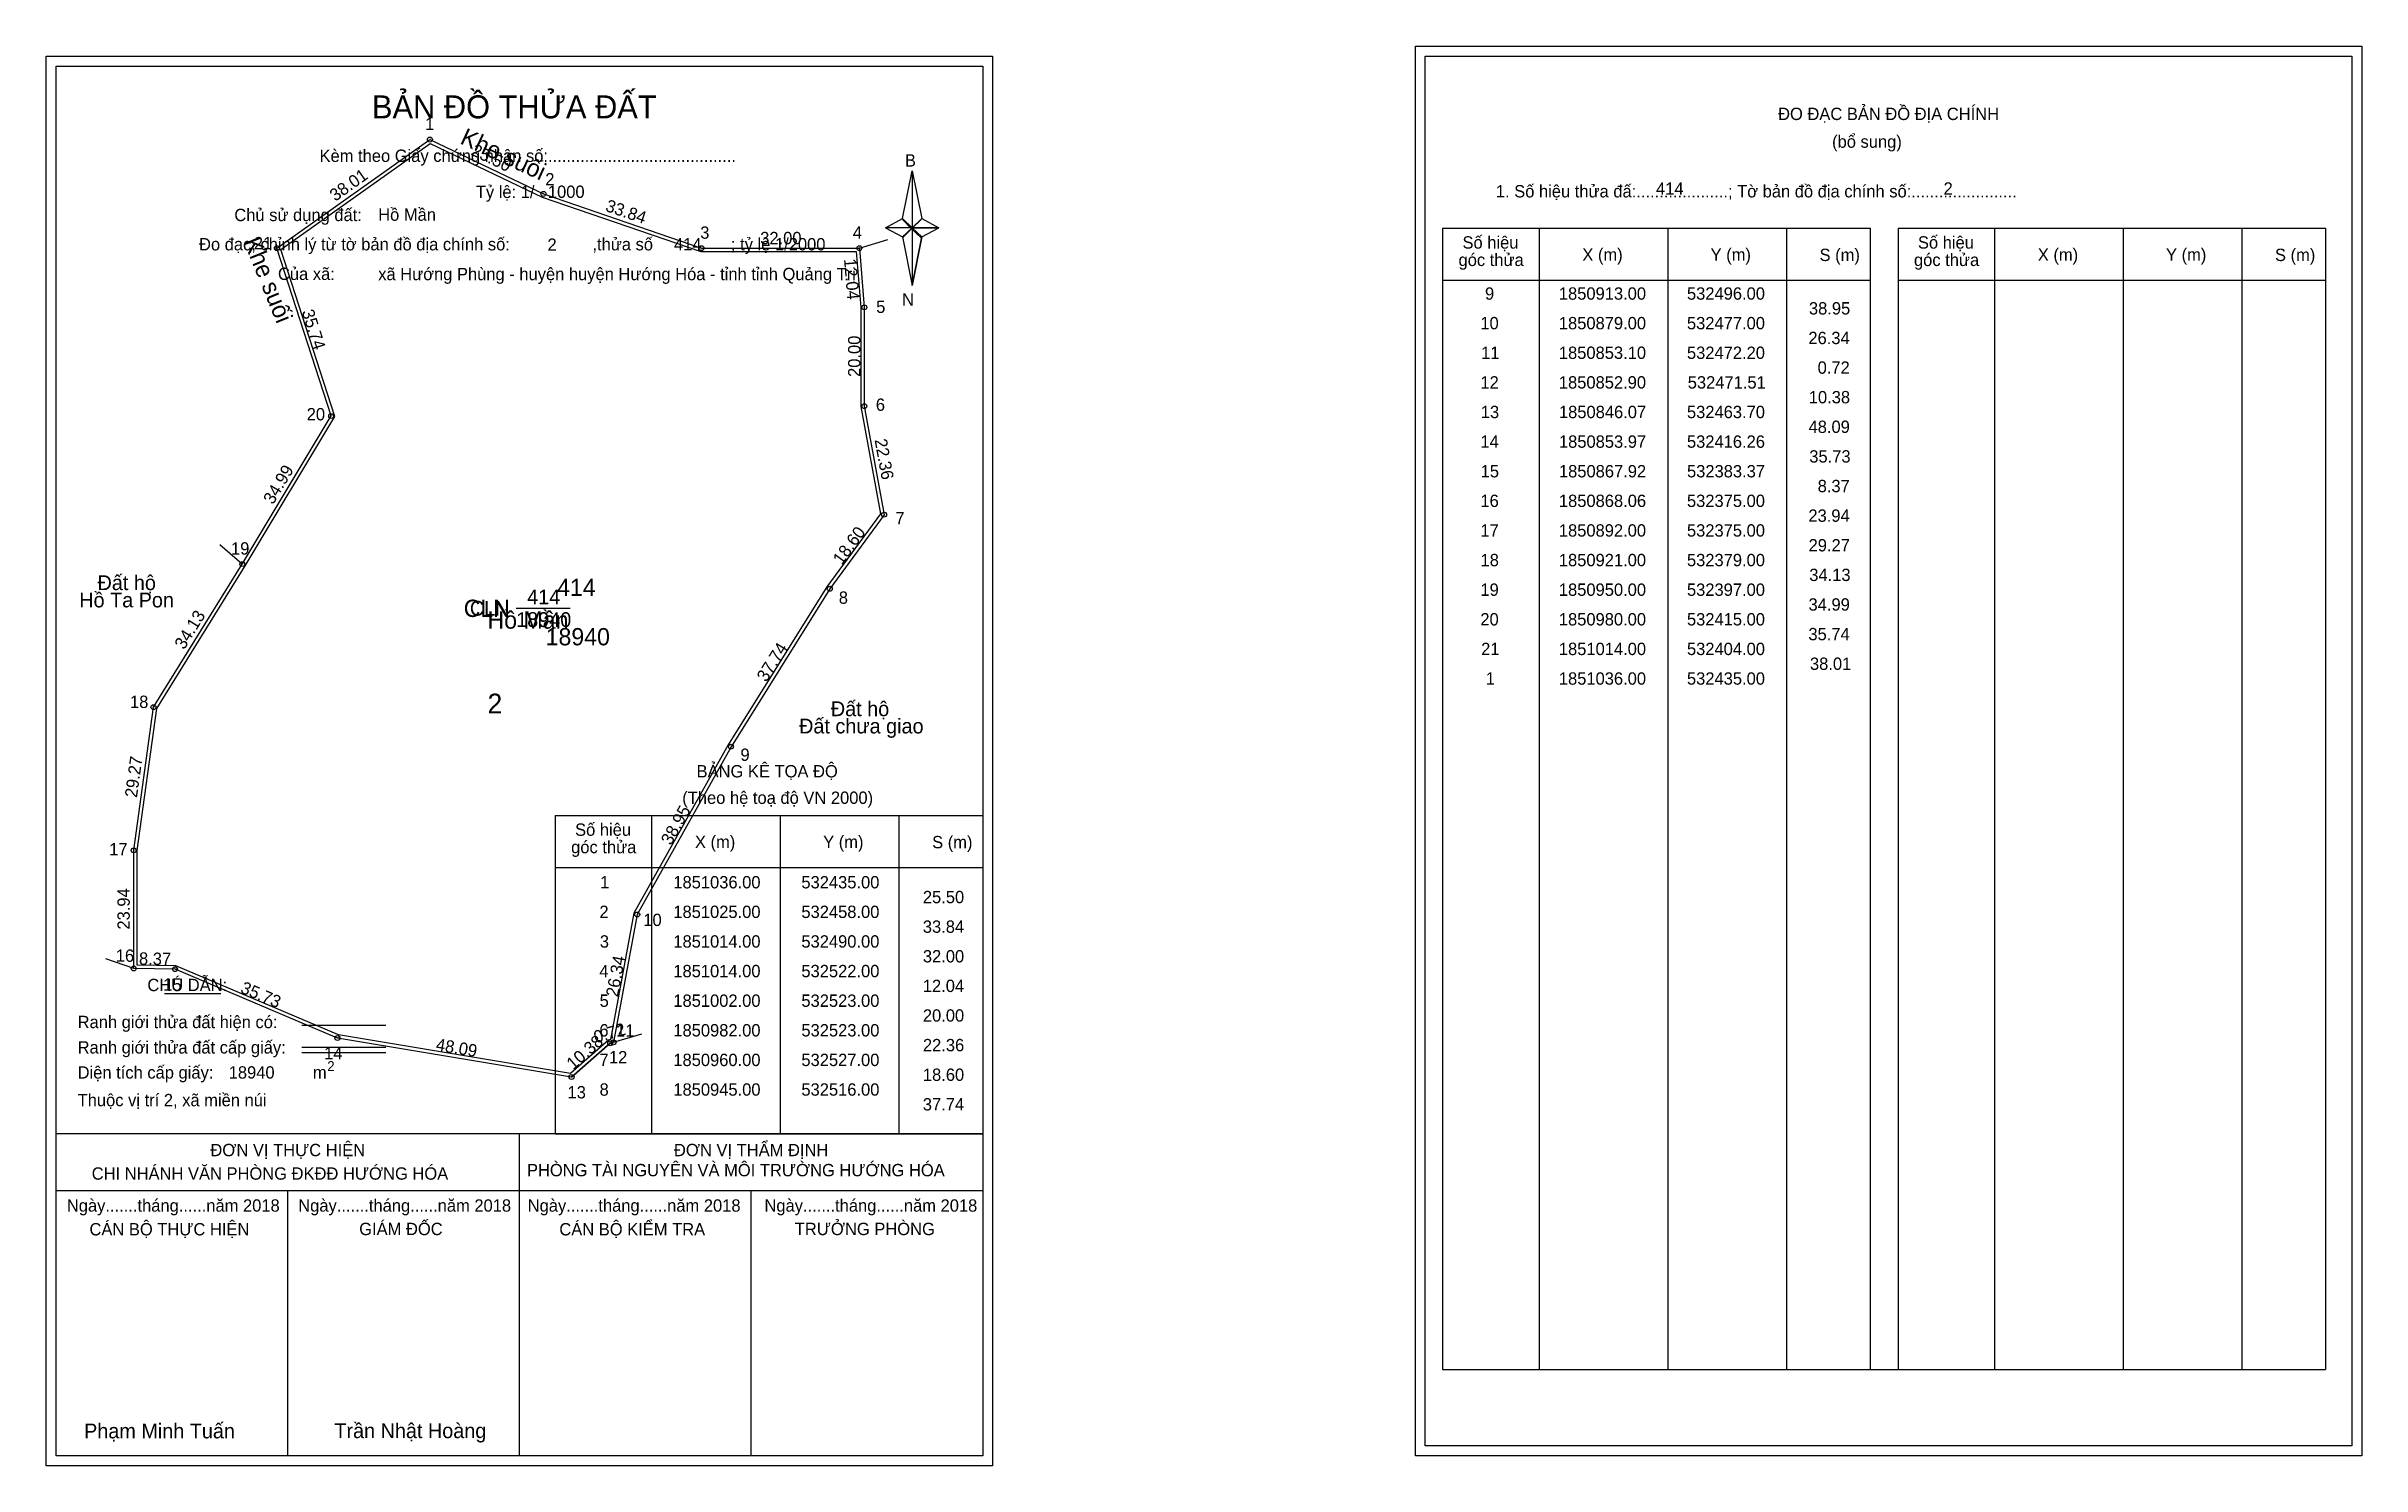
# Model space of a CAD drawing. Extents: x 532357 to 532826, y 1850767 to 1851055.
import ezdxf

# ---------------------------------------------------------------- set-up
doc = ezdxf.new("R2010")
doc.units = 0
for name, color, linetype in [('Level 1', 7, 'Continuous'), ('Level 10', 7, 'Continuous'), ('Level 11', 7, 'Continuous'), ('Level 13', 7, 'Continuous'), ('Level 2', 7, 'Continuous'), ('Level 22', 7, 'Continuous'), ('Level 27', 7, 'Continuous'), ('Level 3', 7, 'Continuous'), ('Level 36', 7, 'Continuous'), ('Level 4', 7, 'Continuous'), ('Level 49', 7, 'Continuous'), ('Level 5', 7, 'Continuous'), ('Level 53', 7, 'Continuous'), ('Level 55', 7, 'Continuous'), ('Level 6', 7, 'Continuous'), ('Level 63', 7, 'Continuous'), ('Level 7', 7, 'Continuous'), ('Level 9', 7, 'Continuous')]:
    doc.layers.add(name, color=color, linetype=linetype)

msp = doc.modelspace()

# ---------------------------------------------------------------- linework, layer by layer
at = {"layer": 'Level 1'}
for p, q in [((532359.3, 1851050.9), (532359.3, 1851050.9)), ((532636.62, 1851052.9), (532636.62, 1851052.9)), ((532530.72, 1851020.02), (532532.69, 1851029.66)), ((532532.69, 1851029.66), (532532.69, 1851018.13)), ((532532.69, 1851029.66), (532534.65, 1851020.02)), ((532527.27, 1851018.13), (532530.72, 1851020.02)), ((532530.72, 1851020.02), (532532.69, 1851018.13)), ((532532.54, 1851017.91), (532530.72, 1851019.8)), ((532532.69, 1851018.13), (532530.72, 1851016.29)), ((532534.51, 1851019.8), (532532.54, 1851017.91)), ((532532.54, 1851017.91), (532534.51, 1851019.8)), ((532534.65, 1851020.02), (532532.69, 1851018.13)), ((532532.69, 1851018.13), (532532.69, 1851006.43)), ((532532.69, 1851018.13), (532538.1, 1851018.13)), ((532532.69, 1851018.13), (532534.65, 1851016.29)), ((532534.65, 1851016.29), (532538.1, 1851018.13)), ((532640.15, 1851018.04), (532726.75, 1851018.04)), ((532659.74, 1850786.78), (532659.74, 1851018.04)), ((532685.81, 1850786.78), (532685.81, 1851018.04)), ((532709.79, 1851018.04), (532709.79, 1850786.78)), ((532726.75, 1851018.04), (532726.75, 1850786.78)), ((532732.41, 1851018.04), (532819.01, 1851018.04)), ((532752, 1850786.78), (532752, 1851018.04)), ((532778.07, 1850786.78), (532778.07, 1851018.04)), ((532802.04, 1851018.04), (532802.04, 1850786.78)), ((532819.01, 1851018.04), (532819.01, 1850786.78)), ((532532.54, 1851017.91), (532530.72, 1851016.07)), ((532530.72, 1851016.07), (532532.54, 1851017.91)), ((532530.72, 1851016.29), (532532.69, 1851006.43)), ((532534.51, 1851016.07), (532532.54, 1851017.91)), ((532534.65, 1851016.29), (532532.69, 1851006.43)), ((532640.15, 1851007.52), (532726.75, 1851007.52)), ((532732.41, 1851007.52), (532819.01, 1851007.52)), ((532460.39, 1850899.07), (532546.99, 1850899.07)), ((532479.98, 1850834.55), (532479.98, 1850899.07)), ((532506.05, 1850834.55), (532506.05, 1850899.07)), ((532530.02, 1850899.07), (532530.02, 1850834.55)), ((532460.39, 1850888.54), (532546.99, 1850888.54)), ((532381.21, 1850862.96), (532392.62, 1850862.96)), ((532409.08, 1850856.56), (532426.09, 1850856.56)), ((532409.08, 1850852.11), (532426.09, 1850852.11)), ((532409.08, 1850851.02), (532426.09, 1850851.02)), ((532466.12, 1850834.55), (532359.29, 1850834.55)), ((532546.99, 1850834.55), (532442.15, 1850834.55)), ((532453.14, 1850769.32), (532453.14, 1850834.55)), ((532460.39, 1850834.54), (532546.99, 1850834.54)), ((532546.99, 1850823), (532359.29, 1850823)), ((532406.22, 1850769.32), (532406.22, 1850823)), ((532500.07, 1850769.32), (532500.07, 1850823)), ((532640.15, 1850786.78), (532819.01, 1850786.78)), ((532824.32, 1850771.32), (532824.32, 1850771.32)), ((532546.99, 1850769.32), (532546.99, 1850769.32))]:
    msp.add_line(p, q, dxfattribs=at)
for points in [[(532530.72, 1851020.02), (532532.69, 1851029.66), (532532.69, 1851018.13)], [(532527.27, 1851018.13), (532530.72, 1851016.29), (532532.69, 1851018.13)], [(532532.69, 1851018.13), (532534.65, 1851020.02), (532538.1, 1851018.13)], [(532532.69, 1851018.13), (532532.69, 1851006.43), (532534.65, 1851016.29)]]:
    msp.add_lwpolyline(points, close=True, dxfattribs=at)
at = {"layer": 'Level 10'}
msp.add_line((532463.7, 1850846.07), (532471.51, 1850852.9), dxfattribs=at)
for points in [[(532477, 1850879), (532472.2, 1850853.1), (532471.51, 1850852.9), (532463.7, 1850846.07), (532416.26, 1850853.97), (532383.37, 1850867.92), (532375, 1850868.06), (532375, 1850892), (532379, 1850921), (532397, 1850950), (532415, 1850980), (532404, 1851014), (532435, 1851036), (532458, 1851025), (532490, 1851014), (532522, 1851014), (532523, 1851002), (532523, 1850982), (532527, 1850960), (532516, 1850945), (532496, 1850913)], [(532476.33, 1850879.24), (532471.59, 1850853.65), (532471.17, 1850853.53), (532463.49, 1850846.81), (532416.46, 1850854.65), (532383.52, 1850868.62), (532375.7, 1850868.75), (532375.7, 1850891.95), (532379.67, 1850920.76), (532397.6, 1850949.64), (532415.76, 1850979.91), (532404.82, 1851013.73), (532435.07, 1851035.19), (532457.73, 1851024.35), (532489.88, 1851013.3), (532521.36, 1851013.3), (532522.3, 1851001.97), (532522.3, 1850981.94), (532526.26, 1850960.17), (532515.42, 1850945.39), (532495.4, 1850913.36)]]:
    msp.add_lwpolyline(points, close=True, dxfattribs=at)
at = {"layer": 'Level 11'}
for centre in [(532435, 1851036), (532458, 1851025), (532404, 1851014), (532490, 1851014), (532522, 1851014), (532523, 1851002), (532415, 1850980), (532523, 1850982), (532527, 1850960), (532397, 1850950), (532516, 1850945), (532379, 1850921), (532496, 1850913), (532375, 1850892), (532477, 1850879), (532477, 1850879), (532375, 1850868.06), (532383.37, 1850867.92), (532416.26, 1850853.97), (532471.51, 1850852.9), (532472.2, 1850853.1), (532463.7, 1850846.07)]:
    msp.add_circle(centre, 0.5, dxfattribs=at)
at = {"layer": 'Level 27'}
for p, q in [((532522, 1851014), (532527.73, 1851015.78)), ((532397, 1850950), (532392.42, 1850953.88)), ((532375, 1850868.06), (532369.33, 1850870.03)), ((532472.2, 1850853.1), (532477.95, 1850854.8))]:
    msp.add_line(p, q, dxfattribs=at)
at = {"layer": 'Level 3'}
for p, q in [((532640.15, 1851018.04), (532640.15, 1850786.78)), ((532732.41, 1851018.04), (532732.41, 1850786.78)), ((532460.39, 1850899.07), (532460.39, 1850834.55))]:
    msp.add_line(p, q, dxfattribs=at)
at = {"layer": 'Level 63'}
for points in [[(532357.29, 1851052.9), (532548.99, 1851052.9), (532548.99, 1850767.32), (532357.29, 1850767.32)], [(532359.29, 1851050.9), (532546.99, 1851050.9), (532546.99, 1850769.32), (532359.29, 1850769.32)], [(532634.62, 1851054.9), (532826.32, 1851054.9), (532826.32, 1850769.32), (532634.62, 1850769.32)], [(532636.62, 1851052.9), (532824.32, 1851052.9), (532824.32, 1850771.32), (532636.62, 1850771.32)]]:
    msp.add_lwpolyline(points, close=True, dxfattribs=at)
at = {"layer": 'Level 9'}
msp.add_line((532452.48, 1850941.04), (532463.41, 1850941.04), dxfattribs=at)

# ---------------------------------------------------------------- texts
at = {"layer": 'Level 1'}
for s, height, p in [('BẢN ĐỒ THỬA ĐẤT', 4.6657, (532423.26, 1851040.3)), ('ĐO ĐẠC BẢN ĐỒ ĐỊA CHÍNH', 2.5, (532708.1, 1851039.96)), ('(bổ sung)', 2.5, (532719.04, 1851034.34)), ('Kèm theo Giấy chứng nhận số:.........................................', 2.5, (532412.64, 1851031.47)), ('B', 2.5, (532531.23, 1851030.53)), ('1. Số hiệu thửa đấ:....................; Tờ bản đồ địa chính số:.......................', 2.5, (532650.93, 1851024.28)), ('Chủ sử dụng đất:', 2.5, (532395.38, 1851019.48)), ('Đo đạc, chỉnh lý từ tờ bản đồ địa chính số:                  ,thửa số                 ; tỷ lệ 1/2000', 2.5, (532388.23, 1851013.55)), ('Số hiệu', 2.5, (532644.17, 1851013.91)), ('X (m)', 2.5, (532668.45, 1851011.44)), ('Y (m)', 2.5, (532694.43, 1851011.44)), ('S (m)', 2.5, (532716.5, 1851011.39)), ('Số hiệu', 2.5, (532736.43, 1851013.91)), ('X (m)', 2.5, (532760.71, 1851011.44)), ('Y (m)', 2.5, (532786.68, 1851011.44)), ('S (m)', 2.5, (532808.76, 1851011.39)), ('Của xã:', 2.5, (532404.22, 1851007.55)), ('góc thửa', 2.5, (532643.37, 1851010.38)), ('góc thửa', 2.5, (532735.63, 1851010.38)), ('N', 2.5, (532530.63, 1851002.36)), ('BẢNG KÊ TỌA ĐỘ', 2.5, (532489.02, 1850906.77)), ('(Theo hệ toạ độ VN 2000)', 2.5, (532486.12, 1850901.41)), ('Số hiệu', 2.5, (532464.41, 1850894.94)), ('góc thửa', 2.5, (532463.61, 1850891.41)), ('X (m)', 2.5, (532488.69, 1850892.46)), ('Y (m)', 2.5, (532514.66, 1850892.46)), ('S (m)', 2.5, (532536.74, 1850892.41)), ('CHÚ DẪN:', 2.5, (532377.77, 1850863.47)), ('Ranh giới thửa đất hiện có:', 2.5, (532363.64, 1850855.97)), ('Ranh giới thửa đất cấp giấy:', 2.5, (532363.64, 1850850.83)), ('2', 2, (532414.2, 1850847.28)), ('Diện tích cấp giấy:', 2.5, (532363.64, 1850845.75)), ('m', 2.5, (532411.3, 1850845.77)), ('Thuộc vị trí 2, xã miền núi', 2.5, (532363.64, 1850840.15)), ('ĐƠN VỊ THỰC HIỆN', 2.5, (532390.53, 1850830.03)), ('ĐƠN VỊ THẨM ĐỊNH', 2.5, (532484.43, 1850830.03)), ('CHI NHÁNH VĂN PHÒNG ĐKĐĐ HƯỚNG HÓA', 2.5, (532366.49, 1850825.27)), ('PHÒNG TÀI NGUYÊN VÀ MÔI TRƯỜNG HƯỚNG HÓA', 2.5, (532454.66, 1850825.96)), ('Ngày.......tháng......năm 2018', 2.5, (532361.46, 1850818.79)), ('Ngày.......tháng......năm 2018', 2.5, (532408.33, 1850818.79)), ('Ngày.......tháng......năm 2018', 2.5, (532454.81, 1850818.79)), ('Ngày.......tháng......năm 2018', 2.5, (532502.77, 1850818.79)), ('CÁN BỘ THỰC HIỆN', 2.5, (532366.04, 1850813.98)), ('GIÁM ĐỐC', 2.5, (532420.68, 1850814.04)), ('CÁN BỘ KIỂM TRA', 2.5, (532461.22, 1850813.98)), ('TRƯỞNG PHÒNG', 2.5, (532508.91, 1850814.04)), ('Phạm Minh Tuấn', 3, (532364.95, 1850772.86)), ('Trần Nhật Hoàng', 3, (532415.65, 1850772.91))]:
    msp.add_text(s, height=height, dxfattribs=at).set_placement(p)
at = {"layer": 'Level 11'}
msp.add_text('Tỷ lệ: 1/', height=2.5, dxfattribs=at).set_placement((532444.3, 1851024.16))
at = {"layer": 'Level 13'}
for s, p in [('414', (532454.7, 1850941.84)), ('CLN', (532443.09, 1850939.54)), ('18940', (532452.48, 1850937.24))]:
    msp.add_text(s, height=3, dxfattribs=at).set_placement(p)
at = {"layer": 'Level 2'}
msp.add_text('Hồ Mần', height=3.5, dxfattribs=at).set_placement((532446.67, 1850936.91))
at = {"layer": 'Level 22'}
for rotation, p in [(335.2776, (532440.9, 1851035.27)), (292.0472, (532397.21, 1851015.38))]:
    msp.add_text('Khe suối', height=3.5, rotation=rotation, dxfattribs=at).set_placement(p)
at = {"layer": 'Level 3'}
msp.add_text('CLN', height=3.5, dxfattribs=at).set_placement((532441.85, 1850939.28))
at = {"layer": 'Level 36'}
for s, p in [('Đất hộ', (532367.67, 1850944.72)), ('Hồ Ta Pon', (532363.97, 1850941.22)), ('Đất hộ', (532516.22, 1850919.18)), ('Đất chưa giao', (532509.79, 1850915.68))]:
    msp.add_text(s, height=3, dxfattribs=at).set_placement(p)
at = {"layer": 'Level 4'}
msp.add_text('414', height=3.5, dxfattribs=at).set_placement((532460.76, 1850943.53))
at = {"layer": 'Level 49'}
for s, rotation, p in [('25.50', 334.44, (532443.16, 1851032.99)), ('38.01', 35.3625, (532415.83, 1851023.38)), ('33.84', 341.0296, (532470.39, 1851021.59)), ('32.00', 360, (532501.91, 1851014.8)), ('12.04', 274.7636, (532518.87, 1851011.8)), ('35.74', 287.9279, (532409, 1851001.14)), ('20.00', 90, (532522.2, 1850987.91)), ('22.36', 280.3048, (532525.06, 1850975.16)), ('34.99', 59.0362, (532403.22, 1850961.92)), ('18.60', 53.7462, (532518.44, 1850949.68)), ('34.13', 58.1726, (532385.21, 1850932.52)), ('37.74', 57.9946, (532503.15, 1850925.95)), ('29.27', 82.1467, (532375.65, 1850902.58)), ('38.95', 60.8025, (532483.83, 1850892.87)), ('23.94', 90, (532374.2, 1850875.94)), ('8.37', 359.0417, (532376.05, 1850868.84)), ('26.34', 79.5006, (532473.07, 1850862.17)), ('35.73', 337.0162, (532396.44, 1850863.24)), ('10.38', 41.1703, (532464.03, 1850847.42)), ('0.72', 16.1645, (532468.6, 1850852.89)), ('48.09', 350.5455, (532436.09, 1850851.48))]:
    msp.add_text(s, height=2.5, rotation=rotation, dxfattribs=at).set_placement(p)
at = {"layer": 'Level 5'}
msp.add_text('18940', height=3.5, dxfattribs=at).set_placement((532458.45, 1850933.53))
at = {"layer": 'Level 53'}
for s, p in [('9', (532648.73, 1851003.56)), ('1850913.00', (532663.69, 1851003.56)), ('532496.00', (532689.64, 1851003.56)), ('10', (532647.79, 1850997.56)), ('1850879.00', (532663.69, 1850997.56)), ('532477.00', (532689.64, 1850997.56)), ('38.95', (532714.35, 1851000.56)), ('26.34', (532714.24, 1850994.56)), ('11', (532647.95, 1850991.56)), ('1850853.10', (532663.69, 1850991.56)), ('532472.20', (532689.64, 1850991.56)), ('0.72', (532716.11, 1850988.56)), ('12', (532647.8, 1850985.56)), ('1850852.90', (532663.69, 1850985.56)), ('532471.51', (532689.8, 1850985.56)), ('13', (532647.88, 1850979.56)), ('1850846.07', (532663.71, 1850979.56)), ('532463.70', (532689.64, 1850979.56)), ('10.38', (532714.32, 1850982.56)), ('14', (532647.79, 1850973.56)), ('1850853.97', (532663.71, 1850973.56)), ('532416.26', (532689.64, 1850973.56)), ('48.09', (532714.27, 1850976.56)), ('35.73', (532714.42, 1850970.56)), ('15', (532647.85, 1850967.56)), ('1850867.92', (532663.71, 1850967.56)), ('532383.37', (532689.65, 1850967.56)), ('8.37', (532716.12, 1850964.56)), ('16', (532647.8, 1850961.56)), ('1850868.06', (532663.7, 1850961.56)), ('532375.00', (532689.64, 1850961.56)), ('17', (532647.81, 1850955.56)), ('1850892.00', (532663.69, 1850955.56)), ('532375.00', (532689.64, 1850955.56)), ('23.94', (532714.24, 1850958.56)), ('29.27', (532714.28, 1850952.56)), ('18', (532647.83, 1850949.56)), ('1850921.00', (532663.69, 1850949.56)), ('532379.00', (532689.64, 1850949.56)), ('34.13', (532714.42, 1850946.56)), ('19', (532647.8, 1850943.56)), ('1850950.00', (532663.69, 1850943.56)), ('532397.00', (532689.64, 1850943.56)), ('34.99', (532714.27, 1850940.56)), ('20', (532647.79, 1850937.56)), ('1850980.00', (532663.69, 1850937.56)), ('532415.00', (532689.64, 1850937.56)), ('21', (532647.95, 1850931.56)), ('1851014.00', (532663.69, 1850931.56)), ('532404.00', (532689.64, 1850931.56)), ('35.74', (532714.24, 1850934.56)), ('38.01', (532714.56, 1850928.56)), ('1', (532648.87, 1850925.56)), ('1851036.00', (532663.69, 1850925.56)), ('532435.00', (532689.64, 1850925.56)), ('1', (532469.49, 1850884.29)), ('1851036.00', (532484.31, 1850884.29)), ('532435.00', (532510.25, 1850884.29)), ('25.50', (532534.86, 1850881.29)), ('2', (532469.34, 1850878.29)), ('1851025.00', (532484.31, 1850878.29)), ('532458.00', (532510.25, 1850878.29)), ('33.84', (532534.85, 1850875.29)), ('3', (532469.42, 1850872.29)), ('1851014.00', (532484.31, 1850872.29)), ('532490.00', (532510.25, 1850872.29)), ('4', (532469.33, 1850866.29)), ('1851014.00', (532484.31, 1850866.29)), ('532522.00', (532510.25, 1850866.29)), ('32.00', (532534.86, 1850869.29)), ('12.04', (532534.85, 1850863.29)), ('5', (532469.38, 1850860.29)), ('1851002.00', (532484.31, 1850860.29)), ('532523.00', (532510.25, 1850860.29)), ('20.00', (532534.86, 1850857.29)), ('6', (532469.33, 1850854.29)), ('1850982.00', (532484.31, 1850854.29)), ('532523.00', (532510.25, 1850854.29)), ('22.36', (532534.87, 1850851.29)), ('7', (532469.34, 1850848.29)), ('1850960.00', (532484.31, 1850848.29)), ('532527.00', (532510.25, 1850848.29)), ('8', (532469.37, 1850842.29)), ('1850945.00', (532484.31, 1850842.29)), ('532516.00', (532510.25, 1850842.29)), ('18.60', (532534.86, 1850845.29)), ('37.74', (532534.85, 1850839.29))]:
    msp.add_text(s, height=2.5, dxfattribs=at).set_placement(p)
at = {"layer": 'Level 55'}
for s, height, p in [('1', 0.4, (532434.89, 1851036)), ('0', 0.11, (532434.96, 1851035.89)), ('2', 0.4, (532457.86, 1851025)), ('0', 0.11, (532457.96, 1851024.89)), ('21', 0.4, (532403.74, 1851014)), ('0', 0.11, (532403.96, 1851013.89)), ('3', 0.4, (532489.88, 1851014)), ('0', 0.11, (532489.96, 1851013.89)), ('4', 0.4, (532521.86, 1851014)), ('0', 0.11, (532521.96, 1851013.89)), ('0', 0.11, (532521.96, 1851013.89)), ('0', 0.11, (532521.96, 1851013.89)), ('5', 0.4, (532522.87, 1851002)), ('0', 0.11, (532522.96, 1851001.89)), ('0', 0.11, (532522.96, 1851001.89)), ('6', 0.4, (532522.86, 1850982)), ('0', 0.11, (532522.96, 1850981.89)), ('0', 0.11, (532522.96, 1850981.89)), ('20', 0.4, (532414.72, 1850980)), ('0', 0.11, (532414.96, 1850979.89)), ('7', 0.4, (532526.87, 1850960)), ('0', 0.11, (532526.96, 1850959.89)), ('0', 0.11, (532526.96, 1850959.89)), ('19', 0.4, (532396.72, 1850950)), ('0', 0.11, (532396.96, 1850949.89)), ('0', 0.11, (532396.96, 1850949.89)), ('8', 0.4, (532515.87, 1850945)), ('0', 0.11, (532515.96, 1850944.89)), ('0', 0.11, (532515.96, 1850944.89)), ('18', 0.4, (532378.72, 1850921)), ('0', 0.11, (532378.96, 1850920.89)), ('9', 0.4, (532495.86, 1850913)), ('0', 0.11, (532495.96, 1850912.89)), ('0', 0.11, (532495.96, 1850912.89)), ('17', 0.4, (532374.72, 1850892)), ('0', 0.11, (532374.96, 1850891.89)), ('10', 0.4, (532476.72, 1850879)), ('0', 0.11, (532476.96, 1850878.89)), ('0', 0.11, (532476.96, 1850878.89)), ('16', 0.4, (532374.72, 1850868.06)), ('0', 0.11, (532374.96, 1850867.95)), ('0', 0.11, (532374.96, 1850867.95)), ('0', 0.11, (532374.96, 1850867.95)), ('15', 0.4, (532383.09, 1850867.92)), ('0', 0.11, (532383.33, 1850867.81)), ('0', 0.11, (532383.33, 1850867.81)), ('14', 0.4, (532415.97, 1850853.97)), ('0', 0.11, (532416.22, 1850853.86)), ('0', 0.11, (532416.22, 1850853.86)), ('12', 0.4, (532471.23, 1850852.9)), ('0', 0.11, (532471.47, 1850852.79)), ('0', 0.11, (532471.47, 1850852.79)), ('11', 0.4, (532471.94, 1850853.1)), ('0', 0.11, (532472.16, 1850852.99)), ('0', 0.11, (532472.16, 1850852.99)), ('0', 0.11, (532472.16, 1850852.99)), ('0', 0.11, (532472.16, 1850852.99)), ('13', 0.4, (532463.43, 1850846.07)), ('0', 0.11, (532463.66, 1850845.96)), ('0', 0.11, (532463.66, 1850845.96))]:
    msp.add_text(s, height=height, dxfattribs=at).set_placement(p)
at = {"layer": 'Level 6'}
for s, p in [('2', (532741.62, 1851024.84)), ('1000', (532458.9, 1851024.18)), ('414', (532683.38, 1851024.82)), ('Hồ Mần', (532424.52, 1851019.55)), ('2', (532458.82, 1851013.46)), ('414', (532484.44, 1851013.54)), ('xã Hướng Phùng - huyện huyện Hướng Hóa - tỉnh tỉnh Quảng Trị', (532424.53, 1851007.51)), ('18940', (532394.24, 1850845.75))]:
    msp.add_text(s, height=2.5, dxfattribs=at).set_placement(p)
at = {"layer": 'Level 7'}
msp.add_text('2', height=4, dxfattribs=at).set_placement((532446.68, 1850919.75))
at = {"layer": 'Level 9'}
for s, p in [('1', (532434.03, 1851037.94)), ('2', (532458.37, 1851026.71)), ('3', (532489.76, 1851015.91)), ('4', (532520.66, 1851015.91)), ('21', (532399.34, 1851013.76)), ('5', (532525.4, 1851000.88)), ('20', (532410.04, 1850979.11)), ('6', (532525.33, 1850981.04)), ('7', (532529.28, 1850958.03)), ('19', (532394.71, 1850951.91)), ('8', (532517.83, 1850941.95)), ('18', (532374.25, 1850920.84)), ('9', (532497.91, 1850910.12)), ('17', (532370.04, 1850890.97)), ('10', (532478.23, 1850876.66)), ('16', (532371.37, 1850869.42)), ('15', (532380.98, 1850863.54)), ('11', (532472.72, 1850854.23)), ('14', (532413.58, 1850849.65)), ('12', (532471.27, 1850848.84)), ('13', (532462.88, 1850841.74))]:
    msp.add_text(s, height=2.5, dxfattribs=at).set_placement(p)

doc.saveas('drawing.dxf')
